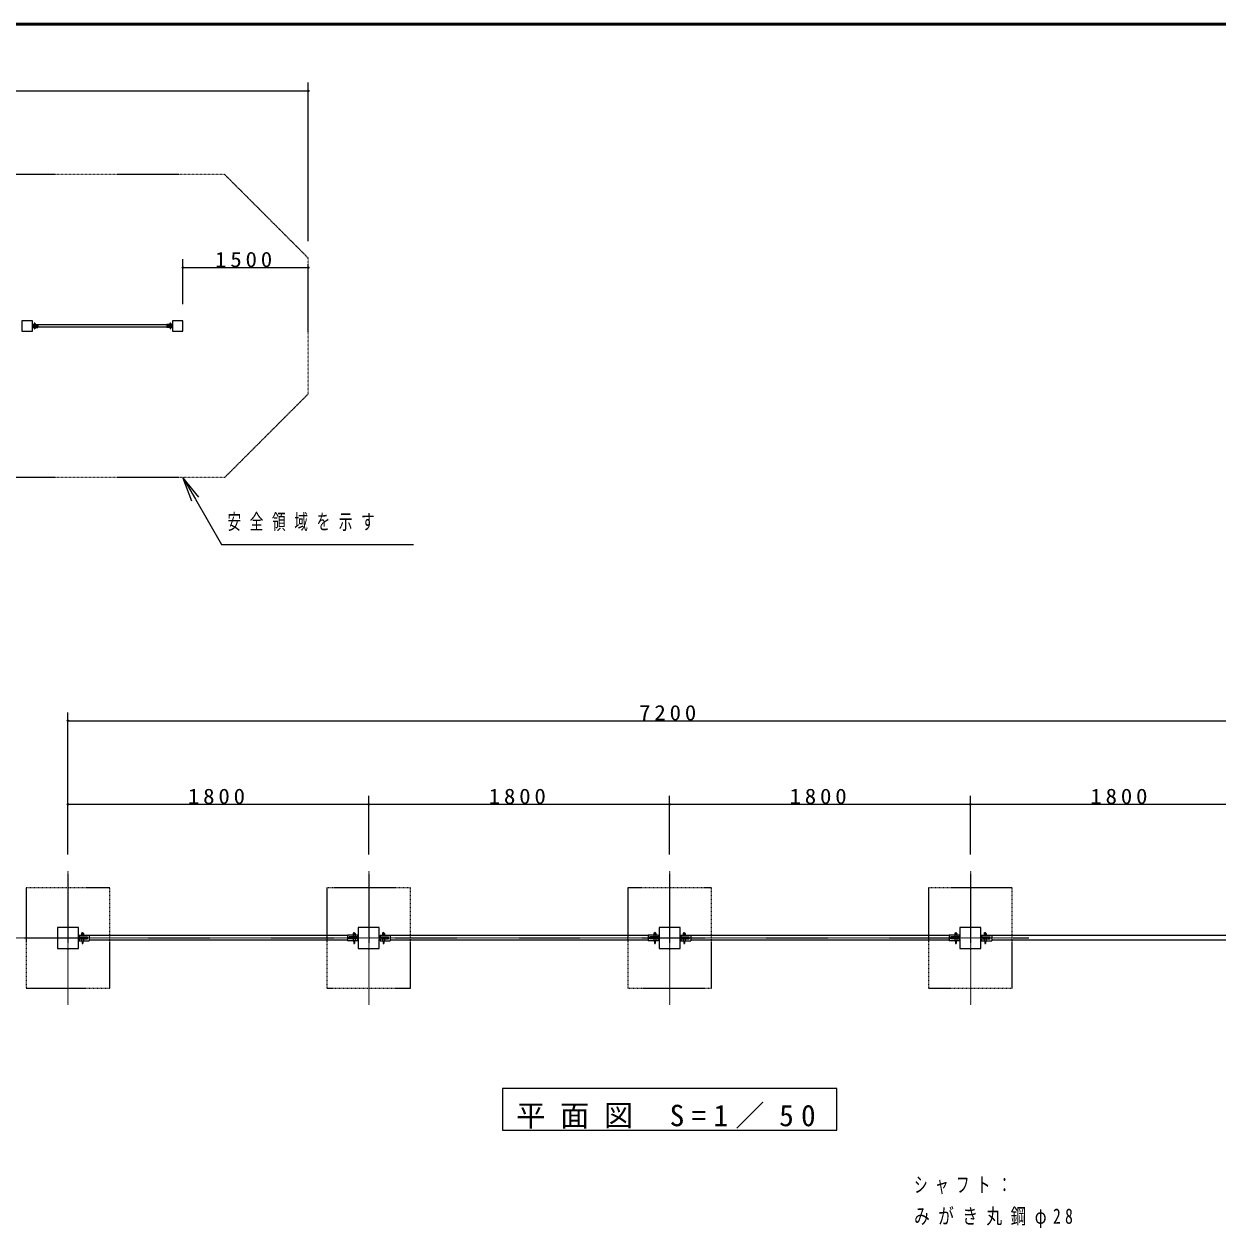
# Model space of a CAD drawing. Units: millimetres at full size, with parts at other scales. Extents: x -19540 to 0, y -2390 to 13350.
# Drawn here: x -14388 to -7244, y 6145 to 13350 of the extents above; entities that cross this region are included whole.
import ezdxf

# ---------------------------------------------------------------- set-up
doc = ezdxf.new("R2010")
doc.units = ezdxf.units.MM
for name, pattern in [('USER2', [6, 3, -1, 1, -1]), ('USER3', [8, 3, -1, 1, -1, 1, -1]), ('USER4', [8, 5, -3])]:
    doc.linetypes.add(name, pattern=pattern)
for name, color, linetype, lineweight in [('A3図枠', 7, 'Continuous', 25), ('線', 2, 'Continuous', 25), ('補助', 2, 'Continuous', 13)]:
    doc.layers.add(name, color=color, linetype=linetype, lineweight=lineweight)
doc.styles.add('ＭＳ ゴシック', font='')
doc.styles.get('ＭＳ ゴシック').set_extended_font_data('MS Gothic')

# ---------------------------------------------------------------- blocks, each defined once
blk = doc.blocks.new('dimension_origin')
at = {"color": 0, "linetype": 'Continuous', "lineweight": -2}
blk.add_circle((0, 0), 1.25, dxfattribs=at)

msp = doc.modelspace()

# ---------------------------------------------------------------- linework, layer by layer
at = {"layer": 'A3図枠', "lineweight": 50}
msp.add_line((0, 13350), (-19250, 13350), dxfattribs=at)
at = {"layer": '線', "linetype": 'USER3'}
for p, q in [((-13187.5, 12450), (-17350, 12450)), ((-13187.5, 12450), (-12687.5, 11950)), ((-12687.5, 11136), (-12687.5, 11950)), ((-12687.5, 11136), (-13187.5, 10636)), ((-13187.5, 10636), (-17350, 10636))]:
    msp.add_line(p, q, dxfattribs=at)
at = {"layer": '線', "color": 7, "lineweight": 13}
for p, q in [((-14335, 11551.5), (-14335, 11546)), ((-14335, 11551.5), (-14305, 11551.5)), ((-14335, 11540), (-14335, 11534.5)), ((-14335, 11534.5), (-14305, 11534.5)), ((-14305, 11551.5), (-14305, 11534.5)), ((-13532.5, 11550), (-14305, 11550)), ((-13532.5, 11536), (-14305, 11536)), ((-13532.5, 11551.5), (-13532.5, 11534.5)), ((-13502.5, 11551.5), (-13532.5, 11551.5)), ((-13502.5, 11534.5), (-13532.5, 11534.5)), ((-13502.5, 11551.5), (-13502.5, 11546)), ((-13502.5, 11540), (-13502.5, 11534.5)), ((-14057.5, 7897), (-14057.5, 7886)), ((-14057.5, 7897), (-13997.5, 7897)), ((-14057.5, 7874), (-14057.5, 7863)), ((-14057.5, 7863), (-13997.5, 7863)), ((-13997.5, 7897), (-13997.5, 7863)), ((-12452.5, 7894), (-13997.5, 7894)), ((-12452.5, 7866), (-13997.5, 7866)), ((-12452.5, 7897), (-12452.5, 7863)), ((-12392.5, 7897), (-12452.5, 7897)), ((-12392.5, 7863), (-12452.5, 7863)), ((-12392.5, 7897), (-12392.5, 7886)), ((-12392.5, 7874), (-12392.5, 7863)), ((-12257.5, 7897), (-12257.5, 7886)), ((-12257.5, 7897), (-12197.5, 7897)), ((-12257.5, 7874), (-12257.5, 7863)), ((-12257.5, 7863), (-12197.5, 7863)), ((-12197.5, 7897), (-12197.5, 7863)), ((-10652.5, 7894), (-12197.5, 7894)), ((-10652.5, 7866), (-12197.5, 7866)), ((-10652.5, 7897), (-10652.5, 7863)), ((-10592.5, 7897), (-10652.5, 7897)), ((-10592.5, 7863), (-10652.5, 7863)), ((-10592.5, 7897), (-10592.5, 7886)), ((-10592.5, 7874), (-10592.5, 7863)), ((-10457.5, 7897), (-10457.5, 7886)), ((-10457.5, 7897), (-10397.5, 7897)), ((-10457.5, 7874), (-10457.5, 7863)), ((-10457.5, 7863), (-10397.5, 7863)), ((-10397.5, 7897), (-10397.5, 7863)), ((-8852.5, 7894), (-10397.5, 7894)), ((-8852.5, 7866), (-10397.5, 7866)), ((-8852.5, 7897), (-8852.5, 7863)), ((-8792.5, 7897), (-8852.5, 7897)), ((-8792.5, 7863), (-8852.5, 7863)), ((-8792.5, 7897), (-8792.5, 7886)), ((-8792.5, 7874), (-8792.5, 7863)), ((-8657.5, 7897), (-8657.5, 7886)), ((-8657.5, 7897), (-8597.5, 7897)), ((-8657.5, 7874), (-8657.5, 7863)), ((-8657.5, 7863), (-8597.5, 7863)), ((-8597.5, 7897), (-8597.5, 7863)), ((-7052.5, 7894), (-8597.5, 7894)), ((-7052.5, 7866), (-8597.5, 7866))]:
    msp.add_line(p, q, dxfattribs=at)
at = {"layer": '線'}
for p, q in [((-14335, 11546), (-14310, 11546)), ((-14335, 11540), (-14310, 11540)), ((-14328, 11556.175), (-14328, 11551.5)), ((-14328, 11546), (-14328, 11545.25)), ((-14328, 11540.75), (-14328, 11540)), ((-14328, 11534.5), (-14328, 11533)), ((-14322, 11533), (-14328, 11533)), ((-14326.25, 11558.902), (-14326.25, 11551.5)), ((-14326.125, 11553.394), (-14326.125, 11558.956)), ((-14326, 11533), (-14326, 11526.625)), ((-14324, 11533), (-14324, 11526.625)), ((-14323.875, 11553.394), (-14323.875, 11558.956)), ((-14323.75, 11558.902), (-14323.75, 11551.5)), ((-14322, 11556.175), (-14322, 11551.5)), ((-14322, 11546), (-14322, 11545.25)), ((-14322, 11540.75), (-14322, 11540)), ((-14322, 11534.5), (-14322, 11533)), ((-14310, 11540), (-14310, 11546)), ((-13527.5, 11540), (-13527.5, 11546)), ((-13502.5, 11546), (-13527.5, 11546)), ((-13502.5, 11540), (-13527.5, 11540)), ((-13515.5, 11556.175), (-13515.5, 11551.5)), ((-13515.5, 11546), (-13515.5, 11545.25)), ((-13515.5, 11540.75), (-13515.5, 11540)), ((-13515.5, 11534.5), (-13515.5, 11533)), ((-13509.5, 11533), (-13515.5, 11533)), ((-13513.75, 11558.902), (-13513.75, 11551.5)), ((-13513.625, 11553.394), (-13513.625, 11558.956)), ((-13513.5, 11533), (-13513.5, 11526.625)), ((-13511.5, 11533), (-13511.5, 11526.625)), ((-13511.375, 11553.394), (-13511.375, 11558.956)), ((-13511.25, 11558.902), (-13511.25, 11551.5)), ((-13509.5, 11556.175), (-13509.5, 11551.5)), ((-13509.5, 11546), (-13509.5, 11545.25)), ((-13509.5, 11540.75), (-13509.5, 11540)), ((-13509.5, 11534.5), (-13509.5, 11533)), ((-14326, 11526.625), (-14324, 11526.625)), ((-13513.5, 11526.625), (-13511.5, 11526.625)), ((-14057.5, 7886), (-14007.5, 7886)), ((-14057.5, 7874), (-14007.5, 7874)), ((-14043.5, 7906.35), (-14043.5, 7897)), ((-14043.5, 7886), (-14043.5, 7884.5)), ((-14043.5, 7875.5), (-14043.5, 7874)), ((-14043.5, 7863), (-14043.5, 7860)), ((-14031.5, 7860), (-14043.5, 7860)), ((-14040, 7911.804), (-14040, 7897)), ((-14039.75, 7900.788), (-14039.75, 7911.912)), ((-14039.5, 7860), (-14039.5, 7847.25)), ((-14035.5, 7860), (-14035.5, 7847.25)), ((-14035.25, 7900.788), (-14035.25, 7911.912)), ((-14035, 7911.804), (-14035, 7897)), ((-14031.5, 7906.35), (-14031.5, 7897)), ((-14031.5, 7886), (-14031.5, 7884.5)), ((-14031.5, 7875.5), (-14031.5, 7874)), ((-14031.5, 7863), (-14031.5, 7860)), ((-14007.5, 7874), (-14007.5, 7886)), ((-12442.5, 7874), (-12442.5, 7886)), ((-12392.5, 7886), (-12442.5, 7886)), ((-12392.5, 7874), (-12442.5, 7874)), ((-12418.5, 7906.35), (-12418.5, 7897)), ((-12418.5, 7886), (-12418.5, 7884.5)), ((-12418.5, 7875.5), (-12418.5, 7874)), ((-12418.5, 7863), (-12418.5, 7860)), ((-12406.5, 7860), (-12418.5, 7860)), ((-12415, 7911.804), (-12415, 7897)), ((-12414.75, 7900.788), (-12414.75, 7911.912)), ((-12414.5, 7860), (-12414.5, 7847.25)), ((-12410.5, 7860), (-12410.5, 7847.25)), ((-12410.25, 7900.788), (-12410.25, 7911.912)), ((-12410, 7911.804), (-12410, 7897)), ((-12406.5, 7906.35), (-12406.5, 7897)), ((-12406.5, 7886), (-12406.5, 7884.5)), ((-12406.5, 7875.5), (-12406.5, 7874)), ((-12406.5, 7863), (-12406.5, 7860)), ((-12257.5, 7886), (-12207.5, 7886)), ((-12257.5, 7874), (-12207.5, 7874)), ((-12243.5, 7906.35), (-12243.5, 7897)), ((-12243.5, 7886), (-12243.5, 7884.5)), ((-12243.5, 7875.5), (-12243.5, 7874)), ((-12243.5, 7863), (-12243.5, 7860)), ((-12231.5, 7860), (-12243.5, 7860)), ((-12240, 7911.804), (-12240, 7897)), ((-12239.75, 7900.788), (-12239.75, 7911.912)), ((-12239.5, 7860), (-12239.5, 7847.25)), ((-12235.5, 7860), (-12235.5, 7847.25)), ((-12235.25, 7900.788), (-12235.25, 7911.912)), ((-12235, 7911.804), (-12235, 7897)), ((-12231.5, 7906.35), (-12231.5, 7897)), ((-12231.5, 7886), (-12231.5, 7884.5)), ((-12231.5, 7875.5), (-12231.5, 7874)), ((-12231.5, 7863), (-12231.5, 7860)), ((-12207.5, 7874), (-12207.5, 7886)), ((-10642.5, 7874), (-10642.5, 7886)), ((-10592.5, 7886), (-10642.5, 7886)), ((-10592.5, 7874), (-10642.5, 7874)), ((-10618.5, 7906.35), (-10618.5, 7897)), ((-10618.5, 7886), (-10618.5, 7884.5)), ((-10618.5, 7875.5), (-10618.5, 7874)), ((-10618.5, 7863), (-10618.5, 7860)), ((-10606.5, 7860), (-10618.5, 7860)), ((-10615, 7911.804), (-10615, 7897)), ((-10614.75, 7900.788), (-10614.75, 7911.912)), ((-10614.5, 7860), (-10614.5, 7847.25)), ((-10610.5, 7860), (-10610.5, 7847.25)), ((-10610.25, 7900.788), (-10610.25, 7911.912)), ((-10610, 7911.804), (-10610, 7897)), ((-10606.5, 7906.35), (-10606.5, 7897)), ((-10606.5, 7886), (-10606.5, 7884.5)), ((-10606.5, 7875.5), (-10606.5, 7874)), ((-10606.5, 7863), (-10606.5, 7860)), ((-10457.5, 7886), (-10407.5, 7886)), ((-10457.5, 7874), (-10407.5, 7874)), ((-10443.5, 7906.35), (-10443.5, 7897)), ((-10443.5, 7886), (-10443.5, 7884.5)), ((-10443.5, 7875.5), (-10443.5, 7874)), ((-10443.5, 7863), (-10443.5, 7860)), ((-10431.5, 7860), (-10443.5, 7860)), ((-10440, 7911.804), (-10440, 7897)), ((-10439.75, 7900.788), (-10439.75, 7911.912)), ((-10439.5, 7860), (-10439.5, 7847.25)), ((-10435.5, 7860), (-10435.5, 7847.25)), ((-10435.25, 7900.788), (-10435.25, 7911.912)), ((-10435, 7911.804), (-10435, 7897)), ((-10431.5, 7906.35), (-10431.5, 7897)), ((-10431.5, 7886), (-10431.5, 7884.5)), ((-10431.5, 7875.5), (-10431.5, 7874)), ((-10431.5, 7863), (-10431.5, 7860)), ((-10407.5, 7874), (-10407.5, 7886)), ((-8842.5, 7874), (-8842.5, 7886)), ((-8792.5, 7886), (-8842.5, 7886)), ((-8792.5, 7874), (-8842.5, 7874)), ((-8818.5, 7906.35), (-8818.5, 7897)), ((-8818.5, 7886), (-8818.5, 7884.5)), ((-8818.5, 7875.5), (-8818.5, 7874)), ((-8818.5, 7863), (-8818.5, 7860)), ((-8806.5, 7860), (-8818.5, 7860)), ((-8815, 7911.804), (-8815, 7897)), ((-8814.75, 7900.788), (-8814.75, 7911.912)), ((-8814.5, 7860), (-8814.5, 7847.25)), ((-8810.5, 7860), (-8810.5, 7847.25)), ((-8810.25, 7900.788), (-8810.25, 7911.912)), ((-8810, 7911.804), (-8810, 7897)), ((-8806.5, 7906.35), (-8806.5, 7897)), ((-8806.5, 7886), (-8806.5, 7884.5)), ((-8806.5, 7875.5), (-8806.5, 7874)), ((-8806.5, 7863), (-8806.5, 7860)), ((-8657.5, 7886), (-8607.5, 7886)), ((-8657.5, 7874), (-8607.5, 7874)), ((-8643.5, 7906.35), (-8643.5, 7897)), ((-8643.5, 7886), (-8643.5, 7884.5)), ((-8643.5, 7875.5), (-8643.5, 7874)), ((-8643.5, 7863), (-8643.5, 7860)), ((-8631.5, 7860), (-8643.5, 7860)), ((-8640, 7911.804), (-8640, 7897)), ((-8639.75, 7900.788), (-8639.75, 7911.912)), ((-8639.5, 7860), (-8639.5, 7847.25)), ((-8635.5, 7860), (-8635.5, 7847.25)), ((-8635.25, 7900.788), (-8635.25, 7911.912)), ((-8635, 7911.804), (-8635, 7897)), ((-8631.5, 7906.35), (-8631.5, 7897)), ((-8631.5, 7886), (-8631.5, 7884.5)), ((-8631.5, 7875.5), (-8631.5, 7874)), ((-8631.5, 7863), (-8631.5, 7860)), ((-8607.5, 7874), (-8607.5, 7886)), ((-14039.5, 7847.25), (-14035.5, 7847.25)), ((-12414.5, 7847.25), (-12410.5, 7847.25)), ((-12239.5, 7847.25), (-12235.5, 7847.25)), ((-10614.5, 7847.25), (-10610.5, 7847.25)), ((-10439.5, 7847.25), (-10435.5, 7847.25)), ((-8814.5, 7847.25), (-8810.5, 7847.25)), ((-8639.5, 7847.25), (-8635.5, 7847.25))]:
    msp.add_line(p, q, dxfattribs=at)
at = {"layer": '線', "color": 4, "linetype": 'USER4'}
for p, q in [((-14328, 11551.5), (-14328, 11546)), ((-14328, 11545.25), (-14328, 11540.75)), ((-14328, 11540), (-14328, 11534.5)), ((-14322, 11551.5), (-14322, 11546)), ((-14322, 11545.25), (-14322, 11540.75)), ((-14322, 11540), (-14322, 11534.5)), ((-13515.5, 11551.5), (-13515.5, 11546)), ((-13515.5, 11545.25), (-13515.5, 11540.75)), ((-13515.5, 11540), (-13515.5, 11534.5)), ((-13509.5, 11551.5), (-13509.5, 11546)), ((-13509.5, 11545.25), (-13509.5, 11540.75)), ((-13509.5, 11540), (-13509.5, 11534.5)), ((-14043.5, 7897), (-14043.5, 7886)), ((-14043.5, 7884.5), (-14043.5, 7875.5)), ((-14043.5, 7874), (-14043.5, 7863)), ((-14031.5, 7897), (-14031.5, 7886)), ((-14031.5, 7884.5), (-14031.5, 7875.5)), ((-14031.5, 7874), (-14031.5, 7863)), ((-12418.5, 7897), (-12418.5, 7886)), ((-12418.5, 7884.5), (-12418.5, 7875.5)), ((-12418.5, 7874), (-12418.5, 7863)), ((-12406.5, 7897), (-12406.5, 7886)), ((-12406.5, 7884.5), (-12406.5, 7875.5)), ((-12406.5, 7874), (-12406.5, 7863)), ((-12243.5, 7897), (-12243.5, 7886)), ((-12243.5, 7884.5), (-12243.5, 7875.5)), ((-12243.5, 7874), (-12243.5, 7863)), ((-12231.5, 7897), (-12231.5, 7886)), ((-12231.5, 7884.5), (-12231.5, 7875.5)), ((-12231.5, 7874), (-12231.5, 7863)), ((-10618.5, 7897), (-10618.5, 7886)), ((-10618.5, 7884.5), (-10618.5, 7875.5)), ((-10618.5, 7874), (-10618.5, 7863)), ((-10606.5, 7897), (-10606.5, 7886)), ((-10606.5, 7884.5), (-10606.5, 7875.5)), ((-10606.5, 7874), (-10606.5, 7863)), ((-10443.5, 7897), (-10443.5, 7886)), ((-10443.5, 7884.5), (-10443.5, 7875.5)), ((-10443.5, 7874), (-10443.5, 7863)), ((-10431.5, 7897), (-10431.5, 7886)), ((-10431.5, 7884.5), (-10431.5, 7875.5)), ((-10431.5, 7874), (-10431.5, 7863)), ((-8818.5, 7897), (-8818.5, 7886)), ((-8818.5, 7884.5), (-8818.5, 7875.5)), ((-8818.5, 7874), (-8818.5, 7863)), ((-8806.5, 7897), (-8806.5, 7886)), ((-8806.5, 7884.5), (-8806.5, 7875.5)), ((-8806.5, 7874), (-8806.5, 7863)), ((-8643.5, 7897), (-8643.5, 7886)), ((-8643.5, 7884.5), (-8643.5, 7875.5)), ((-8643.5, 7874), (-8643.5, 7863)), ((-8631.5, 7897), (-8631.5, 7886)), ((-8631.5, 7884.5), (-8631.5, 7875.5)), ((-8631.5, 7874), (-8631.5, 7863))]:
    msp.add_line(p, q, dxfattribs=at)
at = {"layer": '線', "color": 20, "linetype": 'USER2'}
for p, q in [((-14125, 8280), (-14125, 7480)), ((-12325, 8280), (-12325, 7480)), ((-10525, 8280), (-10525, 7480)), ((-8725, 8280), (-8725, 7480)), ((-14475, 7880), (-8375, 7880))]:
    msp.add_line(p, q, dxfattribs=at)
at = {"layer": '線', "color": 7, "lineweight": 13}
for points in [[(-14400, 11511.75), (-14337.5, 11511.75), (-14337.5, 11574.25), (-14400, 11574.25)], [(-13500, 11511.75), (-13437.5, 11511.75), (-13437.5, 11574.25), (-13500, 11574.25)], [(-14187.5, 7817.5), (-14062.5, 7817.5), (-14062.5, 7942.5), (-14187.5, 7942.5)], [(-12387.5, 7817.5), (-12262.5, 7817.5), (-12262.5, 7942.5), (-12387.5, 7942.5)], [(-10587.5, 7817.5), (-10462.5, 7817.5), (-10462.5, 7942.5), (-10587.5, 7942.5)], [(-8787.5, 7817.5), (-8662.5, 7817.5), (-8662.5, 7942.5), (-8787.5, 7942.5)]]:
    msp.add_lwpolyline(points, close=True, dxfattribs=at)
at = {"layer": '線'}
for points in [[(-14337.5, 11545.25), (-14337.5, 11540.75), (-14312.5, 11540.75), (-14312.5, 11545.25)], [(-13500, 11545.25), (-13500, 11540.75), (-13525, 11540.75), (-13525, 11545.25)], [(-14062.5, 7884.5), (-14062.5, 7875.5), (-14012.5, 7875.5), (-14012.5, 7884.5)], [(-12387.5, 7884.5), (-12387.5, 7875.5), (-12437.5, 7875.5), (-12437.5, 7884.5)], [(-12262.5, 7884.5), (-12262.5, 7875.5), (-12212.5, 7875.5), (-12212.5, 7884.5)], [(-10587.5, 7884.5), (-10587.5, 7875.5), (-10637.5, 7875.5), (-10637.5, 7884.5)], [(-10462.5, 7884.5), (-10462.5, 7875.5), (-10412.5, 7875.5), (-10412.5, 7884.5)], [(-8787.5, 7884.5), (-8787.5, 7875.5), (-8837.5, 7875.5), (-8837.5, 7884.5)], [(-8662.5, 7884.5), (-8662.5, 7875.5), (-8612.5, 7875.5), (-8612.5, 7884.5)]]:
    msp.add_lwpolyline(points, close=True, dxfattribs=at)
at = {"layer": '線', "color": 4, "linetype": 'USER4'}
for points in [[(-14375, 7580), (-13875, 7580), (-13875, 8180), (-14375, 8180)], [(-12575, 7580), (-12075, 7580), (-12075, 8180), (-12575, 8180)], [(-10775, 7580), (-10275, 7580), (-10275, 8180), (-10775, 8180)], [(-8975, 7580), (-8475, 7580), (-8475, 8180), (-8975, 8180)]]:
    msp.add_lwpolyline(points, close=True, dxfattribs=at)
at = {"layer": '線'}
for centre, radius, start, end in [((-14325, 11556.175), 3, 114.62432, 180), ((-14325, 11556.175), 3, 65.37568, 114.62432), ((-14325, 11556.175), 3, 245.37568, 294.62432), ((-14325, 11556.175), 3, 0, 65.37568), ((-13512.5, 11556.175), 3, 114.62432, 180), ((-13512.5, 11556.175), 3, 65.37568, 114.62432), ((-13512.5, 11556.175), 3, 245.37568, 294.62432), ((-13512.5, 11556.175), 3, 0, 65.37568), ((-14037.5, 7906.35), 6, 114.62432, 180), ((-14037.5, 7906.35), 6, 65.37568, 114.62432), ((-14037.5, 7906.35), 6, 245.37568, 294.62432), ((-14037.5, 7906.35), 6, 0, 65.37568), ((-12412.5, 7906.35), 6, 114.62432, 180), ((-12412.5, 7906.35), 6, 65.37568, 114.62432), ((-12412.5, 7906.35), 6, 245.37568, 294.62432), ((-12412.5, 7906.35), 6, 0, 65.37568), ((-12237.5, 7906.35), 6, 114.62432, 180), ((-12237.5, 7906.35), 6, 65.37568, 114.62432), ((-12237.5, 7906.35), 6, 245.37568, 294.62432), ((-12237.5, 7906.35), 6, 0, 65.37568), ((-10612.5, 7906.35), 6, 114.62432, 180), ((-10612.5, 7906.35), 6, 65.37568, 114.62432), ((-10612.5, 7906.35), 6, 245.37568, 294.62432), ((-10612.5, 7906.35), 6, 0, 65.37568), ((-10437.5, 7906.35), 6, 114.62432, 180), ((-10437.5, 7906.35), 6, 65.37568, 114.62432), ((-10437.5, 7906.35), 6, 245.37568, 294.62432), ((-10437.5, 7906.35), 6, 0, 65.37568), ((-8812.5, 7906.35), 6, 114.62432, 180), ((-8812.5, 7906.35), 6, 65.37568, 114.62432), ((-8812.5, 7906.35), 6, 245.37568, 294.62432), ((-8812.5, 7906.35), 6, 0, 65.37568), ((-8637.5, 7906.35), 6, 114.62432, 180), ((-8637.5, 7906.35), 6, 65.37568, 114.62432), ((-8637.5, 7906.35), 6, 245.37568, 294.62432), ((-8637.5, 7906.35), 6, 0, 65.37568)]:
    msp.add_arc(centre, radius, start, end, dxfattribs=at)
at = {"layer": '補助'}
for p, q in [((-12687.5, 12050), (-12687.5, 13000)), ((-17850, 12950), (-12687.5, 12950)), ((-13437.5, 11674.25), (-13437.5, 11943)), ((-13437.5, 11893), (-12687.5, 11893)), ((-14125, 8380), (-14125, 9230)), ((-14125, 9180), (-6925, 9180)), ((-14125, 8380), (-14125, 8730)), ((-12325, 8380), (-12325, 8730)), ((-12325, 8380), (-12325, 8730)), ((-10525, 8380), (-10525, 8730)), ((-10525, 8380), (-10525, 8730)), ((-8725, 8380), (-8725, 8730)), ((-8725, 8380), (-8725, 8730)), ((-14125, 8680), (-12325, 8680)), ((-12325, 8680), (-10525, 8680)), ((-10525, 8680), (-8725, 8680)), ((-8725, 8680), (-6925, 8680))]:
    msp.add_line(p, q, dxfattribs=at)
at = {"layer": '補助', "lineweight": 25}
for p, q in [((-13384.151, 10493.596), (-13437.5, 10636)), ((-13340.849, 10518.596), (-13437.5, 10636)), ((-13437.5, 10636), (-13362.5, 10506.096)), ((-13362.5, 10506.096), (-13206.56, 10236)), ((-13206.56, 10236), (-13156.56, 10236)), ((-13156.56, 10236), (-12057.864, 10236))]:
    msp.add_line(p, q, dxfattribs=at)
msp.add_lwpolyline([(-11525, 6980), (-11525, 6730), (-9525, 6730), (-9525, 6980)], close=True, dxfattribs=at)

# ---------------------------------------------------------------- block references
at = {"layer": '補助', "xscale": 3.33, "yscale": 3.33, "rotation": 180}
for p in [(-12687.5, 12950), (-12687.5, 11893), (-12325, 8680), (-10525, 8680), (-8725, 8680)]:
    msp.add_blockref('dimension_origin', p, dxfattribs=at)
at = {"layer": '補助', "xscale": 3.33, "yscale": 3.33}
for p in [(-13437.5, 11893), (-14125, 9180), (-14125, 8680), (-12325, 8680), (-10525, 8680), (-8725, 8680)]:
    msp.add_blockref('dimension_origin', p, dxfattribs=at)

# ---------------------------------------------------------------- texts
at = {"layer": '補助', "style": 'ＭＳ ゴシック'}
for s, insert, char_height, attachment_point in [('\\T1.33;\\W1.1;1500', (-13062.5, 11894), 91.64, 8), ('\\T1.64;\\W0.65;安全領域を示す', (-13170.31, 10417.25), 91.64, 1), ('\\T1.33;\\W1.1;7200', (-10525, 9181), 91.64, 8), ('\\T1.33;\\W1.1;1800', (-13225, 8681), 91.64, 8), ('\\T1.33;\\W1.1;1800', (-11425, 8681), 91.64, 8), ('\\T1.33;\\W1.1;1800', (-9625, 8681), 91.64, 8), ('\\T1.33;\\W1.1;1800', (-7825, 8681), 91.64, 8), ('\\T1.5;平面図\\~S=1／50', (-10525, 6738.333), 128.3, 8), ('\\T1.54;\\W0.65;シャフト：', (-9061.97, 6448.75), 91.64, 1), ('\\T1.54;\\W0.75;みがき丸鋼φ28', (-9061.97, 6261.25), 91.64, 1)]:
    msp.add_mtext(s, dxfattribs=dict(at, insert=insert, char_height=char_height, attachment_point=attachment_point))

doc.saveas('drawing.dxf')
